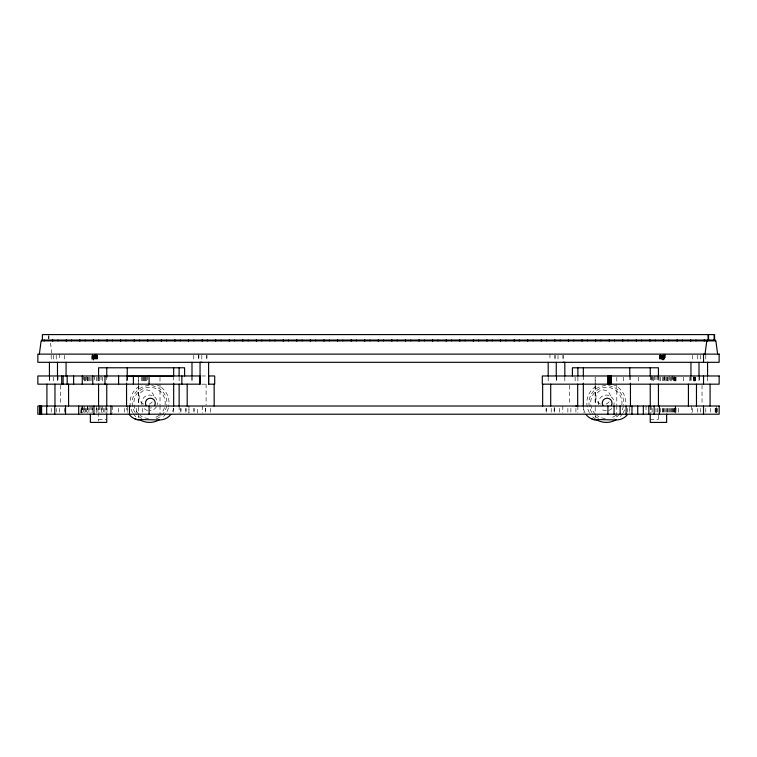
<?xml version="1.0" encoding="UTF-8"?>
<svg xmlns="http://www.w3.org/2000/svg" width="757" height="757" viewBox="0 0 757 757"><rect width="100%" height="100%" fill="white"/><g stroke="black" fill="none" stroke-linecap="round" stroke-linejoin="round"><path stroke-width="0.57" stroke-dasharray="3.79 2.84" d="M49.432 377.147L49.432 381.831L49.432 377.27M57.485 377.147L57.485 381.831L57.485 377.27M127.242 377.147L127.242 381.831L127.242 375.974M191.994 377.27L191.994 381.869L191.985 377.147M197.539 413.038L197.539 408.354M198.798 355.298L198.798 359.972L198.798 354.125M554.228 408.364L554.228 413.038L554.228 406.017M690.942 377.147L690.942 381.831L690.942 377.27M201.712 375.974L207.664 375.974M201.712 384.168L208.61 384.168M98.561 419.671L106.756 419.671M650.244 419.671L658.439 419.671M50.501 343.091L51.826 353.017M595.191 384.338L595.191 377.402L595.201 384.49M595.191 385.493L595.201 405.137M138.417 384.338L138.408 377.402L138.427 384.49M138.417 385.493L138.417 405.137M717.134 408.354L717.049 413.038M716.917 408.354L716.917 413.038M716.737 408.354L716.737 413.038M716.51 408.354L716.51 413.038M716.236 406.017L716.236 413.038M715.914 408.354L715.914 413.038M715.545 408.354L715.545 413.038M715.393 408.354L715.393 413.038M715.138 408.354L715.138 413.038M710.321 408.354L710.321 413.038M707.568 377.147L707.568 381.869M705.798 355.298L705.798 359.982M705.798 408.354L705.798 413.038M702.032 385.313L702.032 404.863M700.764 355.298L700.764 359.982M700.764 408.354L700.764 413.038M699.515 375.974L699.515 381.869M698.995 377.147L698.995 381.869M697.746 355.298L697.746 359.982M697.746 408.354L697.746 413.038M695.286 377.147L695.304 381.831L695.125 377.147M694.983 377.147L694.983 381.831M694.803 377.147L694.803 381.831M694.585 377.147L694.585 381.831M694.32 377.147L694.32 381.831M694.027 377.147L694.027 381.831M693.904 375.974L693.904 381.831M693.696 377.147L693.696 381.831M692.712 355.298L692.712 359.982M692.712 408.354L692.712 413.038M691.463 406.017L691.463 413.038M689.845 377.147L689.845 381.831M683.372 377.147L683.372 381.831M678.3 408.354L678.3 413.038M676.001 377.147L675.954 381.831M676.001 408.354L675.954 413.038M675.793 377.147L675.783 381.831M675.783 406.017L675.793 413.038M675.537 377.147L675.537 381.831M675.537 408.354L675.537 413.038M675.178 377.147L675.149 381.831M675.178 406.017L675.149 413.038M674.724 377.147L674.752 381.831M674.724 408.354L674.724 413.038M674.175 377.147L674.175 381.831M674.175 408.354L674.175 413.038M674.137 375.974L674.137 381.831M674.137 408.354L674.137 413.038M673.541 377.147L673.541 381.831M673.541 408.354L673.541 413.038M672.793 375.974L672.812 381.831M672.793 408.354L672.812 413.038M672.008 375.974L672.008 381.831M672.008 408.354L672.008 413.038M671.147 377.147L671.118 381.831M671.147 408.354L671.118 413.038M670.172 377.147L670.172 381.831M670.172 408.354L670.172 413.038M669.169 375.974L669.235 381.831M669.235 408.354L669.169 413.038M668.119 377.147L668.119 381.831M668.119 408.354L668.119 413.038M667.116 377.147L667.116 381.831M667.116 408.354L667.116 413.038M667.021 377.147L667.021 381.831M667.021 408.354L667.021 413.038M665.895 377.147L665.895 381.831M665.895 408.354L665.895 413.038M665.062 354.125L665.081 359.982M664.939 354.125L664.93 359.982M664.835 354.125L664.731 359.982M664.807 377.147L664.731 381.831M664.731 408.354L664.807 413.038M664.627 355.298L664.599 359.982M664.419 355.298L664.457 359.982M664.296 354.125L664.296 359.982M664.22 375.974L664.22 381.831M664.173 355.298L664.126 359.982M663.898 355.298L663.936 359.982M663.738 354.125L663.738 359.982M663.548 377.147L663.548 381.831M663.548 408.354L663.548 413.038M663.312 355.298L663.312 359.982M663.264 354.125L663.264 359.982M663.085 355.298L663.085 359.982M663.047 408.354L663.047 413.038M662.905 354.125L662.848 359.982M662.545 355.298L662.489 359.982M662.347 377.147L662.347 381.831M662.347 408.354L662.347 413.038M661.836 355.298L661.779 359.982M661.495 355.298L661.438 359.982M661.173 355.298L661.116 359.982M660.814 355.298L660.861 359.982M660.662 377.147L660.662 381.831M660.662 408.354L660.662 413.038M660.53 355.298L660.577 359.982M660.284 354.125L660.322 359.982M660.095 354.125L660.057 359.982M659.905 355.298L659.886 359.982M659.773 355.298L659.659 359.982L659.621 355.298M659.035 377.147L659.035 381.831M658.439 375.974L658.439 381.831M658.439 415.12L658.439 421.233M657.464 375.974L657.464 381.831M657.464 408.354L657.464 413.038M655.969 375.974L655.969 381.831M655.969 408.354L655.969 413.038M654.578 375.974L654.578 381.831M653.291 377.147L653.291 381.831M652.127 375.974L652.127 381.831M652.127 408.354L652.127 413.038M652.023 377.147L652.023 381.831M651.105 375.974L651.105 381.831M651.105 406.017L651.105 413.038M650.244 375.974L650.244 381.831M650.244 406.017L650.244 413.038M646.033 406.017L646.033 413.038M638.406 377.147L638.406 381.831M630.449 376.248L630.449 382.02M629.767 375.974L629.767 381.831M629.758 406.017L629.758 413.038M627.553 408.354L627.553 413.038M623.626 377.147L623.626 381.831M616.794 377.402L616.794 405.137M616.794 405.771L616.794 418.81M595.201 385.673L595.201 406.878M595.201 407.417L595.201 418.706M583.335 375.974L583.335 382.02M583.335 406.017L583.335 413.038M577.875 377.147L577.875 381.831M577.875 406.017L577.875 413.038M575.916 408.354L575.916 413.038M575.14 377.147L575.14 381.831M570.873 408.354L570.873 413.038M569.624 385.313L569.624 404.863M567.864 408.354L567.864 413.038M564.817 377.147L564.817 381.869M562.82 406.017L562.82 413.038M559.272 408.354L559.272 413.038M558.013 355.298L558.013 359.982M556.764 375.974L556.764 381.869M556.244 377.147L556.253 381.869M551.219 408.354L551.219 413.038M549.961 354.125L549.961 359.982M548.191 377.147L548.2 381.869M210.626 408.354L210.626 413.038M206.103 384.168L206.103 404.863M202.573 406.017L202.573 413.038M201.807 355.298L201.807 359.972M193.754 355.298L193.754 359.972M179.135 377.147L179.135 381.831M179.135 406.017L179.135 413.038M173.665 376.248L173.665 382.02M173.665 408.354L173.665 413.038M160.011 377.402L160.011 405.137M160.011 405.771L160.011 418.81M147.407 375.974L147.407 381.831M146.565 377.147L146.565 381.831M145.732 377.147L145.732 381.831M144.899 377.147L144.899 381.831M144.067 377.147L144.067 381.831M143.234 377.147L143.234 381.831M142.732 408.354L142.732 413.038M142.411 377.147L142.411 381.831M141.587 377.147L141.587 381.831M138.427 385.673L138.427 406.878M138.417 407.417L138.417 418.706M136.487 408.354L136.487 413.038M127.242 406.017L127.242 413.038M126.551 377.402L126.551 382.02M124.309 408.354L124.309 413.038M118.395 408.354L118.395 413.038M112.632 406.017L112.632 413.038M107.002 408.354L107.002 413.038M106.756 375.974L106.756 381.831M106.756 406.017L106.756 413.038M105.885 406.017L105.895 413.038M104.873 408.354L104.863 413.038M103.7 408.354L103.709 413.038M102.422 377.147L102.413 381.831M102.422 406.017L102.413 413.038M101.533 408.354L101.533 413.038M101.031 375.974L101.022 381.831M101.022 406.017L101.031 413.038M99.536 377.147L99.527 381.831M99.536 406.017L99.527 413.038M98.561 377.147L98.561 381.831M98.561 406.017L98.561 421.233M97.956 377.147L97.965 381.831M97.965 408.354L97.956 413.038M97.293 355.298L97.35 359.982M97.114 355.298L97.142 359.982M96.934 354.125L97.038 359.982M96.905 355.298L96.905 359.982M96.764 354.125L96.726 359.982M96.603 355.298L96.48 359.982M96.432 354.125L96.432 359.982M96.338 377.147L96.328 381.831M96.338 406.017L96.328 413.038M96.243 354.125L96.196 359.982M96.224 408.354L96.224 413.038M96.044 355.298L96.044 359.982M95.893 354.125L95.836 359.982M95.562 354.125L95.619 359.982M95.391 355.298L95.391 359.982M95.212 354.125L95.212 359.982M95.155 355.298L95.155 359.982M94.795 354.125L94.852 359.982M94.653 375.974L94.653 381.831M94.436 354.125L94.493 359.982M94.142 355.298L94.142 359.982M94.086 355.298L94.086 359.982M93.168 355.298L93.168 359.982M93.12 355.298L93.12 359.982M92.884 354.125L92.837 359.982M92.619 354.125L92.581 359.982M92.363 354.125L92.401 359.982M92.212 355.298L92.212 359.982M92.269 406.017L92.269 413.038M92.051 359.982L92.07 354.125L91.928 359.982M92.193 408.354L92.193 413.038M91.105 377.147L91.105 381.831M91.105 406.017L91.105 413.038M89.884 377.147L89.979 381.831M89.979 406.017L89.884 413.038M88.881 377.147L88.881 381.831M88.881 408.354L88.881 413.038M87.831 377.147L87.831 381.831M87.831 406.017L87.831 413.038M87.755 377.147L87.755 381.831M87.755 406.017L87.755 413.038M86.828 375.974L86.828 381.831M86.828 408.354L86.828 413.038M85.882 377.147L85.853 381.831M85.853 408.354L85.882 413.038M84.992 377.147L84.992 381.831M84.992 408.354L84.992 413.038M84.207 377.147L84.188 381.831M84.207 406.017L84.188 413.038M83.459 375.974L83.459 381.831M83.459 408.354L83.459 413.038M82.863 406.017L82.816 413.038M82.276 406.017L82.276 413.038M81.851 408.354L81.822 413.038M81.463 408.354L81.463 413.038M81.217 406.017L81.207 413.038M64.288 355.298L64.288 359.982M64.288 408.354L64.288 413.038M60.522 385.313L60.522 404.863M59.254 354.125L59.254 359.982M59.254 408.354L59.254 413.038M58.005 375.974L58.005 381.869M56.236 355.298L56.236 359.982M56.236 408.354L56.236 413.038M53.482 355.298L53.482 359.982M53.482 377.147L53.482 381.831M51.202 355.298L51.202 359.982M51.202 408.354L51.202 413.038M48.94 335.692L48.94 338.966M48.439 335.692L48.439 338.966M585.142 413.133A13.598 13.598 0 0 1 583.448 408.07M629.919 409.792A13.976 13.976 0 0 1 629.322 411.467M609.025 401.844A7.371 7.371 0 0 1 604.114 404.626M600.339 404.096A7.371 7.371 0 0 1 598.778 391.416A7.371 7.371 0 0 1 610.539 396.403M612.347 384.338A19.512 19.512 0 0 1 625.727 404.929M624.534 409.878A19.512 19.512 0 0 1 623.219 412.65M622.689 413.511A19.512 19.512 0 0 1 618.601 418.053M595.702 419.255A19.512 19.512 0 0 1 589.958 413.511M589.429 412.65A19.512 19.512 0 0 1 587.479 407.938M587.243 406.954A19.512 19.512 0 0 1 598.38 385.067M623.371 406.282A17.383 17.383 0 0 1 621.913 410.578M619.396 414.353A17.383 17.383 0 0 1 614.012 418.479M598.636 418.489A17.383 17.383 0 0 1 592.532 413.473M591.87 412.556A17.383 17.383 0 0 1 602.373 385.966A17.383 17.383 0 0 1 623.56 405.156M598.73 404.929A7.854 7.854 0 0 1 606.319 395.031A7.854 7.854 0 0 1 613.908 404.929M611.874 408.449A7.854 7.854 0 0 1 608.354 410.483M606.319 410.748A7.854 7.854 0 0 1 600.765 408.449M595.239 413.975A15.67 15.67 0 0 1 602.269 387.754A15.67 15.67 0 0 1 621.459 406.944M615.857 415.319A15.67 15.67 0 0 1 610.379 418.025M605.297 418.526A15.67 15.67 0 0 1 596.781 415.319M127.583 411.524A13.598 13.598 0 0 1 126.665 408.07M173.514 408.061A13.976 13.976 0 0 1 172.549 411.467M152.252 401.844A7.371 7.371 0 0 1 147.341 404.626M143.556 404.096A7.371 7.371 0 0 1 142.004 391.416A7.371 7.371 0 0 1 153.756 396.403M151.627 407.843A4.921 4.921 0 0 1 150.359 408.014M155.564 384.338A19.512 19.512 0 0 1 168.622 406.954M168.385 407.938A19.512 19.512 0 0 1 166.436 412.65M165.906 413.511A19.512 19.512 0 0 1 161.828 418.053M135.749 416.691A19.512 19.512 0 0 1 133.175 413.511M132.645 412.65A19.512 19.512 0 0 1 130.696 407.938M130.459 406.954A19.512 19.512 0 0 1 141.606 385.067M166.597 406.282A17.383 17.383 0 0 1 155.138 419.35M141.862 418.489A17.383 17.383 0 0 1 135.749 413.473M135.096 412.556A17.383 17.383 0 0 1 145.59 385.966A17.383 17.383 0 0 1 166.777 405.156M141.956 404.929A7.854 7.854 0 0 1 149.545 395.031A7.854 7.854 0 0 1 157.134 404.929M156.349 406.821A7.854 7.854 0 0 1 149.545 410.748M147.511 410.483A7.854 7.854 0 0 1 143.991 408.449M138.465 413.975A15.67 15.67 0 0 1 138.465 391.814A15.67 15.67 0 0 1 160.626 391.814A15.67 15.67 0 0 1 160.626 413.975M159.084 415.319A15.67 15.67 0 0 1 153.595 418.025M148.523 418.526A15.67 15.67 0 0 1 140.007 415.319M180.895 408.354L180.895 413.038L180.895 408.354M185.938 408.354L185.938 413.038L185.938 408.354M188.947 406.017L188.947 413.038L188.947 406.017M193.991 408.354L193.991 413.038L193.991 408.354M205.592 408.354L205.592 413.038L205.592 408.354M206.85 355.298L206.85 359.972L206.85 355.298M546.185 408.364L546.176 413.038L546.176 408.354M555.004 355.298L555.004 359.982L555.004 355.298M563.057 355.298L563.057 359.982L563.057 355.298M663.586 359.982L663.586 355.298L663.529 359.982M662.186 359.982L662.186 355.298L662.129 359.982M93.802 359.982L93.802 355.298L93.745 359.982M93.471 359.982L93.471 355.298L93.423 359.982M81.046 413.038L81.046 408.354L80.999 413.038"/><path stroke-width="1.14" d="M179.135 406.017L179.135 384.168M187.187 406.017L187.187 384.168M191.994 376.115L191.994 362.319M200.037 384.168L200.037 375.974L37.85 375.974L37.85 384.168L200.047 384.168L200.047 362.319L201.807 362.319M208.61 384.168L208.61 375.974L214.695 375.974L214.695 384.168L208.61 384.168L208.61 362.319M129.362 414.618A13.598 13.598 0 0 0 136.667 419.492L160.011 419.946A13.976 13.976 0 0 0 170.751 414.524M586.136 414.618A13.598 13.598 0 0 0 593.45 419.492L616.794 419.946A13.976 13.976 0 0 0 627.525 414.524M39.364 354.125L41.124 340.877L715.876 340.877L717.636 354.125M705.032 354.125L706.792 340.877M563.057 362.319L564.817 362.319L564.817 376.115M126.551 376.248L173.665 376.248M575.916 406.017L577.676 406.017L577.676 384.168M595.201 419.832L593.45 419.492L596.989 419.946M138.427 419.832L136.667 419.492L140.215 419.946M591.756 418.924L593.497 419.501M134.973 418.924L136.714 419.501M715.365 340.877L715.365 340.063L41.635 340.063L41.635 340.877M714.608 340.063L714.608 334.594L42.392 334.594L42.392 340.063M714.106 334.594L714.106 340.063M710.085 384.168L710.085 406.017M708.561 334.594L708.561 340.063M708.06 334.594L708.06 340.063M707.568 362.319L707.568 376.115M707.303 340.063L707.303 340.877M704.748 340.063L704.748 340.877M704.067 340.063L704.067 340.877M703.518 354.125L703.518 362.319M703.518 375.974L703.518 384.168M703.518 406.017L703.518 414.211M698.995 362.319L698.995 376.115M696.478 384.168L696.478 406.017M695.995 340.063L695.995 340.877M690.895 340.063L690.895 340.877M690.942 362.319L690.942 376.115M690.488 340.063L690.488 340.877M688.425 384.168L688.425 406.017M682.417 340.063L682.417 340.877M677.316 340.063L677.316 340.877M676.9 340.063L676.9 340.877M668.838 340.063L668.838 340.877M666.633 414.211L666.633 422.406L650.244 422.406L650.244 413.984M663.738 340.063L663.738 340.877M663.321 340.063L663.321 340.877M659.356 406.017L659.356 414.211M658.439 377.147L658.439 367.779L572.406 367.779L572.406 375.974M658.439 384.168L658.439 406.017M655.25 340.063L655.25 340.877M654.162 406.017L654.162 414.211M650.244 367.779L650.244 375.974M650.244 384.168L650.244 406.017M650.159 340.063L650.159 340.877M649.743 340.063L649.743 340.877M648.825 406.017L648.825 414.211M643.336 406.017L643.336 414.211M641.671 340.063L641.671 340.877M637.716 406.017L637.716 414.211M636.571 340.063L636.571 340.877M636.154 340.063L636.154 340.877M631.972 406.017L631.972 414.211M630.449 383.184L630.449 406.291M629.758 367.779L629.758 375.974M628.092 340.063L628.092 340.877M626.115 406.017L626.115 414.211M622.992 340.063L622.992 340.877M622.576 340.063L622.576 340.877M620.144 406.017L620.144 414.211M614.504 340.063L614.504 340.877M614.069 406.017L614.069 414.211M611.173 375.974L611.173 384.168M610.804 375.974L610.804 384.168M610.445 375.974L610.445 384.168M610.085 375.974L610.085 384.168M609.726 375.974L609.726 384.168M609.413 340.063L609.413 340.877M609.366 375.974L609.366 384.168M608.997 340.063L608.997 340.877M609.007 375.974L609.007 384.168M608.637 375.974L608.637 384.168M608.278 375.974L608.278 384.168M607.918 375.974L607.918 384.168M607.909 406.017L607.909 414.211M600.926 340.063L600.926 340.877M595.825 340.063L595.825 340.877M595.409 340.063L595.409 340.877M587.347 340.063L587.347 340.877M583.335 367.779L583.335 375.974M583.335 383.184L583.335 406.291M582.247 340.063L582.247 340.877M581.83 340.063L581.83 340.877M577.875 367.779L577.875 375.974M573.768 340.063L573.768 340.877M568.668 340.063L568.668 340.877M568.252 340.063L568.252 340.877M560.18 340.063L560.18 340.877M556.253 362.319L556.253 376.125M555.08 340.063L555.08 340.877M554.673 340.063L554.673 340.877M550.708 384.168L550.708 406.017M548.2 362.319L548.2 376.125M546.601 340.063L546.601 340.877M542.655 384.168L542.655 406.017M541.501 340.063L541.501 340.877M541.085 340.063L541.085 340.877M533.023 340.063L533.023 340.877M527.922 340.063L527.922 340.877M527.506 340.063L527.506 340.877M519.434 340.063L519.434 340.877M514.334 340.063L514.334 340.877M513.927 340.063L513.927 340.877M505.856 340.063L505.856 340.877M500.756 340.063L500.756 340.877M500.339 340.063L500.339 340.877M492.277 340.063L492.277 340.877M487.177 340.063L487.177 340.877M486.76 340.063L486.76 340.877M478.689 340.063L478.689 340.877M473.589 340.063L473.589 340.877M473.182 340.063L473.182 340.877M465.11 340.063L465.11 340.877M460.01 340.063L460.01 340.877M459.594 340.063L459.594 340.877M451.532 340.063L451.532 340.877M446.431 340.063L446.431 340.877M446.015 340.063L446.015 340.877M437.943 340.063L437.943 340.877M432.843 340.063L432.843 340.877M432.436 340.063L432.436 340.877M424.365 340.063L424.365 340.877M419.264 340.063L419.264 340.877M418.848 340.063L418.848 340.877M410.786 340.063L410.786 340.877M405.686 340.063L405.686 340.877M405.269 340.063L405.269 340.877M397.198 340.063L397.198 340.877M392.098 340.063L392.098 340.877M391.691 340.063L391.691 340.877M383.619 340.063L383.619 340.877M378.519 340.063L378.519 340.877M378.103 340.063L378.103 340.877M370.041 340.063L370.041 340.877M364.94 340.063L364.94 340.877M364.524 340.063L364.524 340.877M356.452 340.063L356.452 340.877M351.352 340.063L351.352 340.877M350.945 340.063L350.945 340.877M342.874 340.063L342.874 340.877M337.773 340.063L337.773 340.877M337.357 340.063L337.357 340.877M329.295 340.063L329.295 340.877M324.195 340.063L324.195 340.877M323.778 340.063L323.778 340.877M315.707 340.063L315.707 340.877M310.607 340.063L310.607 340.877M310.2 340.063L310.2 340.877M302.128 340.063L302.128 340.877M297.028 340.063L297.028 340.877M296.612 340.063L296.612 340.877M288.549 340.063L288.549 340.877M283.449 340.063L283.449 340.877M283.033 340.063L283.033 340.877M274.961 340.063L274.961 340.877M269.823 340.063L269.861 340.877M261.761 340.063L261.761 340.877M256.661 340.063L256.661 340.877M256.245 340.063L256.245 340.877M248.173 340.063L248.173 340.877M243.073 340.063L243.073 340.877M242.666 340.063L242.666 340.877M234.594 340.063L234.594 340.877M229.494 340.063L229.494 340.877M229.078 340.063L229.078 340.877M221.016 340.063L221.016 340.877M215.915 340.063L215.915 340.877M215.499 340.063L215.499 340.877M214.155 384.168L214.155 406.017M207.427 340.063L207.427 340.877M202.327 340.063L202.327 340.877M201.92 340.063L201.92 340.877M193.849 340.063L193.849 340.877M188.748 340.063L188.748 340.877M188.332 340.063L188.332 340.877M184.594 375.974L184.594 367.779L98.561 367.779L98.561 377.147M181.86 375.974L181.86 384.168M180.27 340.063L180.27 340.877M179.125 367.779L179.125 375.974M175.17 340.063L175.17 340.877M174.753 340.063L174.753 340.877M173.665 367.779L173.665 375.974M173.665 383.184L173.665 406.291M166.682 340.063L166.682 340.877M161.582 340.063L161.582 340.877M161.175 340.063L161.175 340.877M153.103 340.063L153.103 340.877M149.091 375.974L149.091 384.168M149.091 406.017L149.091 414.211M148.003 340.063L148.003 340.877M147.587 340.063L147.587 340.877M139.525 340.063L139.525 340.877M134.424 340.063L134.424 340.877M134.008 340.063L134.008 340.877M133.374 375.974L133.374 384.168M129.447 406.017L129.447 414.211M127.242 367.779L127.242 375.974M126.551 383.184L126.551 406.291M125.936 340.063L125.936 340.877M120.846 340.063L120.846 340.877M120.429 340.063L120.429 340.877M118.594 375.974L118.594 384.168M112.358 340.063L112.358 340.877M110.967 406.017L110.967 414.211M107.257 340.063L107.257 340.877M106.841 340.063L106.841 340.877M106.756 367.779L106.756 377.147M106.756 384.168L106.756 406.017M106.756 413.984L106.756 422.406L90.367 422.406L90.367 414.211M104.977 375.974L104.977 384.168M98.779 340.063L98.779 340.877M98.561 384.168L98.561 406.017M93.953 406.017L93.953 414.211M93.679 340.063L93.679 340.877M93.262 340.063L93.262 340.877M92.78 375.974L92.78 384.168M85.191 340.063L85.191 340.877M82.248 375.974L82.248 384.168M80.1 340.063L80.1 340.877M79.684 340.063L79.684 340.877M78.7 406.017L78.7 414.211M73.628 375.974L73.628 384.168M71.612 340.063L71.612 340.877M68.575 384.168L68.575 406.017M67.165 375.974L67.165 384.168M66.512 340.063L66.512 340.877M66.096 340.063L66.096 340.877M66.058 362.319L66.058 376.115M65.537 406.017L65.537 414.211M63.105 375.974L63.105 384.168M61.696 375.974L61.696 384.168M58.034 340.063L58.034 340.877M57.485 362.319L57.485 376.115M54.968 384.168L54.968 406.017M54.759 406.017L54.759 414.211M52.933 340.063L52.933 340.877M52.252 340.063L52.252 340.877M49.432 362.319L49.432 376.115M46.915 384.168L46.915 406.017M46.679 406.017L46.679 414.211M44.18 340.063L44.18 340.877M41.607 406.017L41.607 414.211M40.452 406.017L40.452 414.211M40.235 406.017L40.235 414.211M40.064 406.017L40.064 414.211M39.847 406.017L39.941 414.211M602.884 405.553A4.921 4.921 0 0 1 607.133 398.182A4.921 4.921 0 0 1 611.391 405.553M616.075 419.785A19.512 19.512 0 0 1 596.563 419.785M146.101 405.553A4.921 4.921 0 0 1 150.359 398.182A4.921 4.921 0 0 1 154.617 405.553M159.301 419.785A19.512 19.512 0 0 1 139.79 419.785M719.15 354.125L37.85 354.125L37.85 362.319L719.15 362.319L719.15 354.125M719.15 375.974L542.305 375.974L542.305 384.168L719.15 384.168L719.15 375.974M719.15 406.017L37.85 406.017L37.85 414.211L719.15 414.211L719.15 406.017"/></g></svg>
